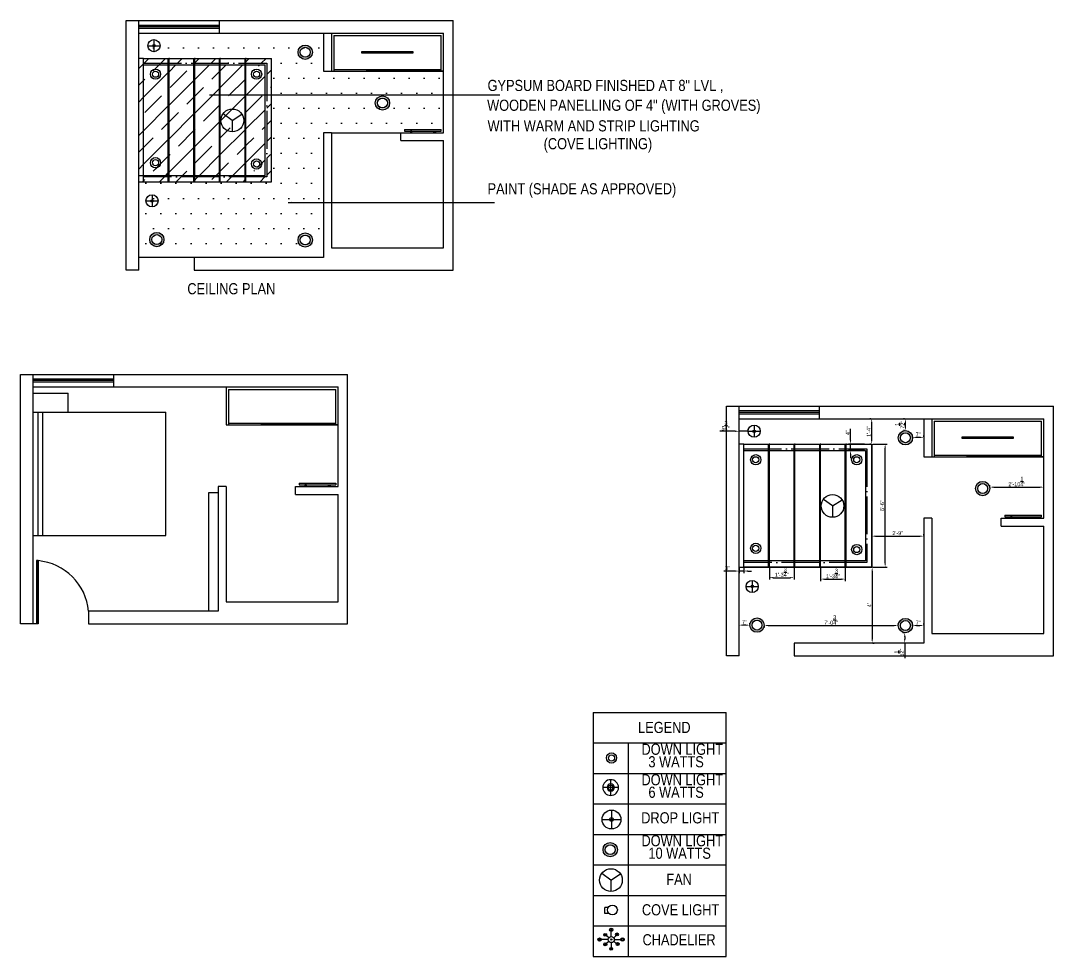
# Model space of a CAD drawing. Header units: millimetres. Extents: x 543 to 4497, y -1075 to 1315.
# Drawn here: x 2297 to 2951, y 91 to 684 of the extents above; entities that cross this region are included whole.
import ezdxf

# ---------------------------------------------------------------- set-up
doc = ezdxf.new("R2010")
doc.units = ezdxf.units.MM
doc.linetypes.add('ACAD_ISO04W100', pattern=[30, 24, -3, 0, -3])
doc.layers.add('TXT', color=7, linetype='Continuous', lineweight=25)
doc.styles.add('stylus BT', font='swissc.ttf')
doc.dimstyles.new('ISO-25', dxfattribs={"dimtxt": 2.5, "dimasz": 2.5, "dimexe": 1.25, "dimexo": 0.625, "dimtad": 1, "dimlunit": 4, "dimtxsty": 'Standard', "dimcen": 2.5, "dimadec": 0, "dimazin": 0, "dimtfac": 1, "dimtmove": 0, "dimatfit": 3, "dimfxl": 1, "dimarcsym": 0})

# ---------------------------------------------------------------- blocks, each defined once
blk = doc.blocks.new('*D82')
at = {"color": 0, "lineweight": -2}
for p, q in [((2749.49, 335.46), (2742.4, 335.46)), ((2751.99, 337.23), (2751.99, 334.21)), ((2754.99, 335.46), (2751.99, 335.46)), ((2754.99, 337.23), (2754.99, 334.21)), ((2757.49, 335.46), (2759.99, 335.46))]:
    blk.add_line(p, q, dxfattribs=at)
for points in [[(2749.49, 335.87), (2749.49, 335.04), (2751.99, 335.46)], [(2757.49, 335.87), (2757.49, 335.04), (2754.99, 335.46)]]:
    blk.add_solid(points, dxfattribs=at)
at = {"layer": 'Defpoints', "color": 0, "lineweight": -2}
for p in [(2751.99, 337.85), (2751.99, 335.46), (2754.99, 337.85)]:
    blk.add_point(p, dxfattribs=at)
at = {"color": 0, "lineweight": -2, "insert": (2744.69, 337.33), "char_height": 2.5, "attachment_point": 5}
blk.add_mtext('3"', dxfattribs=at)
blk = doc.blocks.new('*D83')
at = {"color": 0, "lineweight": -2}
for p, q in [((2771.19, 337.23), (2771.19, 330.01)), ((2786.89, 337.23), (2786.89, 330.01)), ((2773.69, 331.26), (2784.39, 331.26))]:
    blk.add_line(p, q, dxfattribs=at)
for points in [[(2773.69, 331.68), (2773.69, 330.85), (2771.19, 331.26)], [(2784.39, 331.68), (2784.39, 330.85), (2786.89, 331.26)]]:
    blk.add_solid(points, dxfattribs=at)
at = {"layer": 'Defpoints', "color": 0, "lineweight": -2}
for p in [(2771.19, 337.85), (2786.89, 337.85), (2786.89, 331.26)]:
    blk.add_point(p, dxfattribs=at)
at = {"color": 0, "lineweight": -2, "insert": (2779.04, 334.81), "char_height": 2.5, "attachment_point": 5}
blk.add_mtext('1\'-3{\\H1.000000x;\\S3/4;}"', dxfattribs=at)
blk = doc.blocks.new('*D84')
at = {"color": 0, "lineweight": -2}
for p, q in [((2803.59, 337.23), (2803.59, 329.1)), ((2819.29, 337.23), (2819.29, 329.1)), ((2806.09, 330.35), (2816.79, 330.35))]:
    blk.add_line(p, q, dxfattribs=at)
for points in [[(2806.09, 330.76), (2806.09, 329.93), (2803.59, 330.35)], [(2816.79, 330.76), (2816.79, 329.93), (2819.29, 330.35)]]:
    blk.add_solid(points, dxfattribs=at)
at = {"layer": 'Defpoints', "color": 0, "lineweight": -2}
for p in [(2803.59, 337.85), (2819.29, 337.85), (2819.29, 330.35)]:
    blk.add_point(p, dxfattribs=at)
at = {"color": 0, "lineweight": -2, "insert": (2811.44, 333.89), "char_height": 2.5, "attachment_point": 5}
blk.add_mtext('1\'-3{\\H1.000000x;\\S3/4;}"', dxfattribs=at)
blk = doc.blocks.new('*D85')
at = {"color": 0, "lineweight": -2}
for p, q in [((2836.61, 415.85), (2845.75, 415.85)), ((2844.5, 340.35), (2844.5, 413.35)), ((2836.61, 337.85), (2845.75, 337.85))]:
    blk.add_line(p, q, dxfattribs=at)
for points in [[(2844.08, 413.35), (2844.92, 413.35), (2844.5, 415.85)], [(2844.08, 340.35), (2844.92, 340.35), (2844.5, 337.85)]]:
    blk.add_solid(points, dxfattribs=at)
at = {"layer": 'Defpoints', "color": 0, "lineweight": -2}
for p in [(2835.99, 415.85), (2844.5, 415.85), (2835.99, 337.85)]:
    blk.add_point(p, dxfattribs=at)
at = {"color": 0, "lineweight": -2, "insert": (2842.63, 376.85), "char_height": 2.5, "attachment_point": 5, "rotation": 90}
blk.add_mtext('6\'-6"', dxfattribs=at)
blk = doc.blocks.new('*D102')
at = {"color": 0, "lineweight": -2}
for p, q in [((2836.29, 335.35), (2836.29, 292.35)), ((2836.61, 337.85), (2837.54, 337.85)), ((2836.61, 289.85), (2837.54, 289.85))]:
    blk.add_line(p, q, dxfattribs=at)
for points in [[(2835.88, 335.35), (2836.71, 335.35), (2836.29, 337.85)], [(2835.88, 292.35), (2836.71, 292.35), (2836.29, 289.85)]]:
    blk.add_solid(points, dxfattribs=at)
at = {"layer": 'Defpoints', "color": 0, "lineweight": -2}
for p in [(2835.99, 337.85), (2835.99, 289.85), (2836.29, 289.85)]:
    blk.add_point(p, dxfattribs=at)
at = {"color": 0, "lineweight": -2, "insert": (2834.42, 313.85), "char_height": 2.5, "attachment_point": 5, "rotation": 90}
blk.add_mtext("4'", dxfattribs=at)
blk = doc.blocks.new('*D103')
at = {"color": 0, "lineweight": -2}
for p, q in [((2835.99, 357.92), (2835.99, 358.8)), ((2838.49, 357.55), (2866.49, 357.55)), ((2868.99, 357.92), (2868.99, 358.8))]:
    blk.add_line(p, q, dxfattribs=at)
for points in [[(2838.49, 357.96), (2838.49, 357.13), (2835.99, 357.55)], [(2866.49, 357.96), (2866.49, 357.13), (2868.99, 357.55)]]:
    blk.add_solid(points, dxfattribs=at)
at = {"layer": 'Defpoints', "color": 0, "lineweight": -2}
for p in [(2835.99, 357.3), (2868.99, 357.55), (2868.99, 357.3)]:
    blk.add_point(p, dxfattribs=at)
at = {"color": 0, "lineweight": -2, "insert": (2852.49, 359.42), "char_height": 2.5, "attachment_point": 5}
blk.add_mtext('2\'-9"', dxfattribs=at)
blk = doc.blocks.new('light 1')
at = {"color": 92}
for p, q in [((3176.1, 893.52), (3176.1, 881.61)), ((3170.15, 887.57), (3182.06, 887.57))]:
    blk.add_line(p, q, dxfattribs=at)
at = {"color": 3, "linetype": 'ByBlock'}
blk.add_circle((3176.1, 887.57), 5.96, dxfattribs=at)
at = {"color": 92}
blk.add_circle((3176.1, 887.57), 1.19, dxfattribs=at)
blk = doc.blocks.new('light')
at = {"color": 6}
for p, q in [((4552.69, 610.29), (4552.69, 623.07)), ((4546.31, 616.68), (4559.08, 616.68))]:
    blk.add_line(p, q, dxfattribs=at)
for radius in [6.39, 2.94, 2.94, 1.96]:
    blk.add_circle((4552.69, 616.68), radius, dxfattribs=at)
at = {"color": 6, "linetype": 'ByBlock'}
blk.add_circle((4552.69, 616.68), 6.39, dxfattribs=at)
blk = doc.blocks.new('chandelier')
for p, q in [((4689.87, 469.47), (4689.87, 472.64)), ((4687.93, 467.53), (4683.47, 467.53)), ((4688.26, 468.6), (4686.76, 469.9)), ((4688.39, 466.28), (4686.88, 465.1)), ((4689.87, 465.59), (4689.87, 462.46)), ((4691.34, 466.26), (4693.11, 465.22)), ((4691.4, 468.72), (4692.89, 470.2)), ((4691.81, 467.53), (4695.93, 467.53))]:
    blk.add_line(p, q)
for centre, radius in [((4686.05, 470.52), 0.94), ((4686.05, 470.52), 0.416), ((4689.87, 473.71), 1.07), ((4689.87, 473.71), 0.494), ((4693.51, 470.82), 0.873), ((4693.51, 470.82), 0.422), ((4682.46, 467.53), 1.01), ((4682.46, 467.53), 0.503), ((4686.08, 464.48), 1.01), ((4686.08, 464.48), 0.491), ((4689.87, 467.53), 1.94), ((4689.87, 467.53), 0.388), ((4693.92, 464.74), 0.94), ((4693.92, 464.74), 0.418), ((4697.03, 467.53), 1.11), ((4697.03, 467.53), 0.572), ((4689.87, 461.59), 0.872), ((4689.87, 461.59), 0.406)]:
    blk.add_circle(centre, radius)
blk = doc.blocks.new('*D107')
at = {"color": 0, "lineweight": -2}
for p, q in [((2835.36, 431.85), (2834.74, 431.85)), ((2835.99, 418.35), (2835.99, 429.35)), ((2835.36, 415.85), (2834.74, 415.85))]:
    blk.add_line(p, q, dxfattribs=at)
for points in [[(2835.57, 429.35), (2836.4, 429.35), (2835.99, 431.85)], [(2835.57, 418.35), (2836.4, 418.35), (2835.99, 415.85)]]:
    blk.add_solid(points, dxfattribs=at)
at = {"layer": 'Defpoints', "color": 0, "lineweight": -2}
for p in [(2835.99, 431.85), (2835.99, 431.85), (2835.99, 415.85)]:
    blk.add_point(p, dxfattribs=at)
at = {"color": 0, "lineweight": -2, "insert": (2834.11, 423.85), "char_height": 2.5, "attachment_point": 5, "rotation": 90}
blk.add_mtext('1\'-4"', dxfattribs=at)
blk = doc.blocks.new('*D108')
at = {"color": 0, "lineweight": -2}
for p, q in [((2822.62, 418.35), (2822.62, 425.44)), ((2831.36, 415.85), (2821.37, 415.85)), ((2822.62, 411.85), (2822.62, 415.85)), ((2831.36, 411.85), (2821.37, 411.85)), ((2822.62, 409.35), (2822.62, 406.85))]:
    blk.add_line(p, q, dxfattribs=at)
for points in [[(2822.2, 418.35), (2823.03, 418.35), (2822.62, 415.85)], [(2822.2, 409.35), (2823.03, 409.35), (2822.62, 411.85)]]:
    blk.add_solid(points, dxfattribs=at)
at = {"layer": 'Defpoints', "color": 0, "lineweight": -2}
for p in [(2822.62, 415.85), (2831.99, 415.85), (2831.99, 411.85)]:
    blk.add_point(p, dxfattribs=at)
at = {"color": 0, "lineweight": -2, "insert": (2820.74, 423.15), "char_height": 2.5, "attachment_point": 5, "rotation": 90}
blk.add_mtext('4"', dxfattribs=at)
blk = doc.blocks.new('*D113')
at = {"color": 0, "lineweight": -2}
for p, q in [((2910.8, 388.35), (2910.8, 389.86)), ((2913.3, 388.61), (2942.49, 388.61)), ((2944.99, 388.35), (2944.99, 389.86))]:
    blk.add_line(p, q, dxfattribs=at)
for points in [[(2913.3, 389.02), (2913.3, 388.19), (2910.8, 388.61)], [(2942.49, 389.02), (2942.49, 388.19), (2944.99, 388.61)]]:
    blk.add_solid(points, dxfattribs=at)
at = {"layer": 'Defpoints', "color": 0, "lineweight": -2}
for p in [(2910.8, 387.72), (2944.99, 388.61), (2944.99, 387.72)]:
    blk.add_point(p, dxfattribs=at)
at = {"color": 0, "lineweight": -2, "insert": (2927.89, 392.15), "char_height": 2.5, "attachment_point": 5}
blk.add_mtext('2\'-10{\\H1.000000x;\\S1/4;}"', dxfattribs=at)
blk = doc.blocks.new('*D114')
at = {"color": 0, "lineweight": -2}
for p, q in [((2856.72, 431.85), (2856.09, 431.85)), ((2857.34, 426.89), (2857.34, 429.35)), ((2856.72, 424.39), (2856.09, 424.39))]:
    blk.add_line(p, q, dxfattribs=at)
for points in [[(2856.93, 429.35), (2857.76, 429.35), (2857.34, 431.85)], [(2856.93, 426.89), (2857.76, 426.89), (2857.34, 424.39)]]:
    blk.add_solid(points, dxfattribs=at)
at = {"layer": 'Defpoints', "color": 0, "lineweight": -2}
for p in [(2857.34, 431.85), (2857.34, 431.85), (2857.34, 424.39)]:
    blk.add_point(p, dxfattribs=at)
at = {"color": 0, "lineweight": -2, "insert": (2853.8, 428.12), "char_height": 2.5, "attachment_point": 5, "rotation": 90}
blk.add_mtext('7{\\H1.000000x;\\S1/2;}"', dxfattribs=at)
blk = doc.blocks.new('*D115')
at = {"color": 0, "lineweight": -2}
for p, q in [((2861.88, 420.48), (2861.88, 421.38)), ((2866.49, 420.13), (2864.38, 420.13)), ((2868.99, 420.48), (2868.99, 421.38))]:
    blk.add_line(p, q, dxfattribs=at)
for points in [[(2864.38, 420.55), (2864.38, 419.72), (2861.88, 420.13)], [(2866.49, 420.55), (2866.49, 419.72), (2868.99, 420.13)]]:
    blk.add_solid(points, dxfattribs=at)
at = {"layer": 'Defpoints', "color": 0, "lineweight": -2}
for p in [(2861.88, 420.13), (2861.88, 419.85), (2868.99, 419.85)]:
    blk.add_point(p, dxfattribs=at)
at = {"color": 0, "lineweight": -2, "insert": (2865.43, 422.01), "char_height": 2.5, "attachment_point": 5}
blk.add_mtext('7"', dxfattribs=at)
blk = doc.blocks.new('*D116')
at = {"color": 0, "lineweight": -2}
for p, q in [((2751.99, 424.62), (2751.99, 425.25)), ((2757.75, 424.62), (2757.75, 425.25)), ((2749.49, 424), (2739.9, 424)), ((2757.75, 424), (2751.99, 424)), ((2760.25, 424), (2762.75, 424))]:
    blk.add_line(p, q, dxfattribs=at)
for points in [[(2749.49, 424.42), (2749.49, 423.58), (2751.99, 424)], [(2760.25, 424.42), (2760.25, 423.58), (2757.75, 424)]]:
    blk.add_solid(points, dxfattribs=at)
at = {"layer": 'Defpoints', "color": 0, "lineweight": -2}
for p in [(2751.99, 424), (2751.99, 424), (2757.75, 424)]:
    blk.add_point(p, dxfattribs=at)
at = {"color": 0, "lineweight": -2, "insert": (2743.44, 427.54), "char_height": 2.5, "attachment_point": 5}
blk.add_mtext('5{\\H1.000000x;\\S3/4;}"', dxfattribs=at)
blk = doc.blocks.new('*D117')
at = {"color": 0, "lineweight": -2}
for p, q in [((2770.45, 300.95), (2850.31, 300.95)), ((2852.81, 301.57), (2852.81, 302.2)), ((2767.95, 300.57), (2767.95, 299.7))]:
    blk.add_line(p, q, dxfattribs=at)
for points in [[(2770.45, 301.37), (2770.45, 300.53), (2767.95, 300.95)], [(2850.31, 301.37), (2850.31, 300.53), (2852.81, 300.95)]]:
    blk.add_solid(points, dxfattribs=at)
at = {"layer": 'Defpoints', "color": 0, "lineweight": -2}
for p in [(2767.95, 301.2), (2852.81, 300.95), (2852.81, 300.95)]:
    blk.add_point(p, dxfattribs=at)
at = {"color": 0, "lineweight": -2, "insert": (2810.38, 304.49), "char_height": 2.5, "attachment_point": 5}
blk.add_mtext('7\'-0{\\H1.000000x;\\S3/4;}"', dxfattribs=at)
blk = doc.blocks.new('*D118')
at = {"color": 0, "lineweight": -2}
for p, q in [((2861.88, 301.57), (2861.88, 302.2)), ((2864.38, 300.95), (2866.49, 300.95)), ((2868.99, 301.57), (2868.99, 302.2))]:
    blk.add_line(p, q, dxfattribs=at)
for points in [[(2864.38, 301.37), (2864.38, 300.53), (2861.88, 300.95)], [(2866.49, 301.37), (2866.49, 300.53), (2868.99, 300.95)]]:
    blk.add_solid(points, dxfattribs=at)
at = {"layer": 'Defpoints', "color": 0, "lineweight": -2}
for p in [(2861.88, 300.95), (2868.99, 300.95), (2868.99, 300.95)]:
    blk.add_point(p, dxfattribs=at)
at = {"color": 0, "lineweight": -2, "insert": (2865.43, 302.82), "char_height": 2.5, "attachment_point": 5}
blk.add_mtext('7"', dxfattribs=at)
blk = doc.blocks.new('*D119')
at = {"color": 0, "lineweight": -2}
for p, q in [((2751.99, 301.82), (2751.99, 302.45)), ((2756.38, 301.2), (2754.49, 301.2)), ((2758.88, 301.82), (2758.88, 302.45))]:
    blk.add_line(p, q, dxfattribs=at)
for points in [[(2754.49, 301.61), (2754.49, 300.78), (2751.99, 301.2)], [(2756.38, 301.61), (2756.38, 300.78), (2758.88, 301.2)]]:
    blk.add_solid(points, dxfattribs=at)
at = {"layer": 'Defpoints', "color": 0, "lineweight": -2}
for p in [(2751.99, 301.2), (2751.99, 301.2), (2758.88, 301.2)]:
    blk.add_point(p, dxfattribs=at)
at = {"color": 0, "lineweight": -2, "insert": (2755.43, 303.07), "char_height": 2.5, "attachment_point": 5}
blk.add_mtext('7"', dxfattribs=at)
blk = doc.blocks.new('*D120')
at = {"color": 0, "lineweight": -2}
for p, q in [((2856.72, 296.42), (2855.64, 296.42)), ((2856.72, 289.85), (2855.64, 289.85)), ((2856.89, 293.92), (2856.89, 292.35)), ((2856.89, 289.85), (2856.89, 280.27))]:
    blk.add_line(p, q, dxfattribs=at)
for points in [[(2856.47, 293.92), (2857.3, 293.92), (2856.89, 296.42)], [(2856.47, 292.35), (2857.3, 292.35), (2856.89, 289.85)]]:
    blk.add_solid(points, dxfattribs=at)
at = {"layer": 'Defpoints', "color": 0, "lineweight": -2}
for p in [(2857.34, 296.42), (2856.89, 289.85), (2857.34, 289.85)]:
    blk.add_point(p, dxfattribs=at)
at = {"color": 0, "lineweight": -2, "insert": (2853.34, 283.81), "char_height": 2.5, "attachment_point": 5, "rotation": 90}
blk.add_mtext('6{\\H1.000000x;\\S1/2;}"', dxfattribs=at)

msp = doc.modelspace()

# ---------------------------------------------------------------- hatches: boundary and pattern name
at = {"linetype": 'ByBlock'}
h = msp.add_hatch(dxfattribs=at)
h.set_pattern_fill('DOTS', color=256, scale=6, style=0)
h.paths.add_polyline_path([(2456.003, 582.07), (2372.003, 582.07), (2372.003, 534.07), (2407.003, 534.07), (2489.003, 534.07), (2489.003, 613.07), (2494.003, 613.07), (2538.003, 613.07), (2543.915, 613.07), (2543.915, 614.07), (2540.246, 614.07), (2540.246, 615.07), (2563.528, 615.07), (2563.528, 614.07), (2559.859, 614.07), (2559.859, 613.07), (2565.003, 613.07), (2565.003, 652.07), (2516.022, 652.07), (2494.003, 652.07), (2489.003, 652.07), (2489.003, 676.07), (2372.003, 676.07), (2372.003, 660.07), (2375.003, 660.07), (2456.003, 660.07)])
h = msp.add_hatch(color=1, dxfattribs=at)
h.paths.add_polyline_path([(2472.829, 664.07, 1), (2481.894, 664.07, 1)])
h.paths.add_polyline_path([(2480.48, 664.07, -1), (2474.243, 664.07, -1)], flags=16)
h = msp.add_hatch(dxfattribs=at)
h.set_pattern_fill('JIS_STN_1E', color=256, scale=15, style=0)
h.paths.add_polyline_path([(2390.703, 656.07), (2375.003, 656.07), (2375.003, 585.07), (2390.703, 585.07)])
h.paths.add_polyline_path([(2380.305, 653.123, -1), (2384.567, 653.123, -1)], flags=16)
h.paths.add_polyline_path([(2384.567, 589.018, -1), (2380.305, 589.018, -1)], flags=16)
h.paths.add_polyline_path([(2406.903, 656.07), (2391.203, 656.07), (2391.203, 585.07), (2406.903, 585.07)])
h.paths.add_polyline_path([(2423.103, 656.07), (2407.403, 656.07), (2407.403, 585.07), (2423.103, 585.07)])
h.paths.add_polyline_path([(2439.303, 656.07), (2423.603, 656.07), (2423.603, 585.07), (2439.303, 585.07)])
h.paths.add_polyline_path([(2435.675, 619.892, -1), (2427.331, 619.892, -1)], flags=16)
h.paths.add_polyline_path([(2439.803, 585.07), (2453.003, 585.07), (2453.003, 657.07), (2439.803, 657.07)], flags=17)
h.paths.add_polyline_path([(2445.324, 653.123, -1), (2449.586, 653.123, -1)], flags=16)
h.paths.add_polyline_path([(2449.586, 589.018, -1), (2445.324, 589.018, -1)], flags=16)
h.paths.add_polyline_path([(2456.003, 660.07), (2439.803, 660.07), (2439.803, 657.07), (2453.003, 657.07), (2453.003, 585.07), (2439.803, 585.07), (2439.803, 582.07), (2456.003, 582.07)])
h.paths.add_polyline_path([(2453.003, 657.07), (2439.803, 657.07), (2439.803, 656.07), (2452.003, 656.07), (2452.003, 586.07), (2439.803, 586.07), (2439.803, 585.07), (2453.003, 585.07)], flags=17)
h.paths.add_polyline_path([(2439.303, 660.07), (2423.603, 660.07), (2423.603, 657.07), (2439.303, 657.07)])
h.paths.add_polyline_path([(2423.103, 660.07), (2407.403, 660.07), (2407.403, 657.07), (2423.103, 657.07)])
h.paths.add_polyline_path([(2406.903, 660.07), (2391.203, 660.07), (2391.203, 657.07), (2406.903, 657.07)])
h.paths.add_polyline_path([(2407.403, 657.07), (2406.903, 657.07), (2406.903, 656.07), (2407.403, 656.07)])
h.paths.add_polyline_path([(2423.603, 657.07), (2423.103, 657.07), (2423.103, 656.07), (2423.603, 656.07)])
h.paths.add_polyline_path([(2439.803, 657.07), (2439.303, 657.07), (2439.303, 656.07), (2439.803, 656.07)])
h.paths.add_polyline_path([(2390.703, 660.07), (2375.003, 660.07), (2375.003, 657.07), (2390.703, 657.07)])
h.paths.add_polyline_path([(2390.703, 657.07), (2375.003, 657.07), (2375.003, 656.07), (2390.703, 656.07)])
h.paths.add_polyline_path([(2391.203, 657.07), (2390.703, 657.07), (2390.703, 656.07), (2391.203, 656.07)])
h.paths.add_polyline_path([(2375.003, 656.07), (2375.003, 660.07), (2372.003, 660.07), (2372.003, 586.07), (2375.003, 586.07)])
h.paths.add_polyline_path([(2375.003, 586.07), (2372.003, 586.07), (2372.003, 582.07), (2375.003, 582.07)])
h.paths.add_polyline_path([(2390.703, 585.07), (2375.003, 585.07), (2375.003, 582.07), (2390.703, 582.07)])
h.paths.add_polyline_path([(2391.203, 585.07), (2390.703, 585.07), (2390.703, 582.07), (2391.203, 582.07)])
h.paths.add_polyline_path([(2406.903, 585.07), (2391.203, 585.07), (2391.203, 582.07), (2406.903, 582.07)])
h.paths.add_polyline_path([(2407.403, 585.07), (2406.903, 585.07), (2406.903, 582.07), (2407.403, 582.07)])
h.paths.add_polyline_path([(2423.103, 585.07), (2407.403, 585.07), (2407.403, 582.07), (2423.103, 582.07)])
h.paths.add_polyline_path([(2423.603, 585.07), (2423.103, 585.07), (2423.103, 582.07), (2423.603, 582.07)])
h.paths.add_polyline_path([(2439.303, 585.07), (2423.603, 585.07), (2423.603, 582.07), (2439.303, 582.07)])
h.paths.add_polyline_path([(2439.803, 585.07), (2439.303, 585.07), (2439.303, 582.07), (2439.803, 582.07)])
h.paths.add_polyline_path([(2439.803, 586.07), (2439.303, 586.07), (2439.303, 585.07), (2439.803, 585.07)])
h.paths.add_polyline_path([(2439.303, 586.07), (2423.603, 586.07), (2423.603, 585.07), (2439.303, 585.07)], flags=17)
h.paths.add_polyline_path([(2423.103, 586.07), (2407.403, 586.07), (2407.403, 585.07), (2423.103, 585.07)])
h.paths.add_polyline_path([(2406.903, 586.07), (2391.203, 586.07), (2391.203, 585.07), (2406.903, 585.07)])
h.paths.add_polyline_path([(2390.703, 586.07), (2375.003, 586.07), (2375.003, 585.07), (2390.703, 585.07)], flags=17)
h.paths.add_polyline_path([(2390.703, 656.07), (2375.003, 656.07), (2375.003, 586.07), (2390.703, 586.07)], flags=17)
h = msp.add_hatch(dxfattribs=at)
h.set_pattern_fill('JIS_STN_1E', color=256, scale=15, style=0)
h.paths.add_polyline_path([(2390.703, 656.07), (2375.003, 656.07), (2375.003, 586.07), (2390.703, 586.07)])
h = msp.add_hatch(color=1, dxfattribs=at)
h.paths.add_polyline_path([(2521.75, 631.94, 1), (2530.815, 631.94, 1)])
h.paths.add_polyline_path([(2529.401, 631.94, -1), (2523.164, 631.94, -1)], flags=16)
h = msp.add_hatch(color=1, dxfattribs=at)
h.paths.add_polyline_path([(2378.9, 545.414, 1), (2387.965, 545.414, 1)])
h.paths.add_polyline_path([(2386.551, 545.414, -1), (2380.314, 545.414, -1)], flags=16)
h = msp.add_hatch(color=1, dxfattribs=at)
h.paths.add_polyline_path([(2472.829, 545.166, 1), (2481.894, 545.166, 1)])
h.paths.add_polyline_path([(2480.48, 545.166, -1), (2474.243, 545.166, -1)], flags=16)
h = msp.add_hatch(color=1, dxfattribs=at)
h.paths.add_polyline_path([(2852.812, 419.854, 1), (2861.877, 419.854, 1)])
h.paths.add_polyline_path([(2860.463, 419.854, -1), (2854.226, 419.854, -1)], flags=16)
h = msp.add_hatch(color=1, dxfattribs=at)
h.paths.add_polyline_path([(2901.733, 387.723, 1), (2910.798, 387.723, 1)])
h.paths.add_polyline_path([(2909.384, 387.723, -1), (2903.147, 387.723, -1)], flags=16)
h = msp.add_hatch(color=1, dxfattribs=at)
h.paths.add_polyline_path([(2758.883, 301.197, 1), (2767.948, 301.197, 1)])
h.paths.add_polyline_path([(2766.534, 301.197, -1), (2760.297, 301.197, -1)], flags=16)
h = msp.add_hatch(color=1, dxfattribs=at)
h.paths.add_polyline_path([(2852.812, 300.949, 1), (2861.877, 300.949, 1)])
h.paths.add_polyline_path([(2860.463, 300.949, -1), (2854.226, 300.949, -1)], flags=16)
h = msp.add_hatch(color=1, dxfattribs=at)
h.paths.add_polyline_path([(2665.901, 158.961, 1), (2674.967, 158.961, 1)])
h.paths.add_polyline_path([(2673.552, 158.961, -1), (2667.315, 158.961, -1)], flags=16)

# ---------------------------------------------------------------- linework, layer by layer
for p, q in [((2364.003, 684.07), (2571.003, 684.07)), ((2364.003, 526.07), (2364.003, 684.07)), ((2372.003, 526.07), (2372.003, 684.07)), ((2423.003, 681.07), (2372.003, 681.07)), ((2423.003, 680.07), (2372.003, 680.07)), ((2423.003, 676.07), (2423.003, 684.07)), ((2571.003, 526.07), (2571.003, 684.07)), ((2423.003, 679.07), (2372.003, 679.07)), ((2372.003, 676.07), (2565.003, 676.07)), ((2489.003, 676.07), (2489.003, 652.07)), ((2494.003, 676.07), (2494.003, 652.07)), ((2495.503, 674.57), (2563.503, 674.57)), ((2495.503, 674.57), (2495.503, 652.07)), ((2563.503, 652.07), (2563.503, 674.57)), ((2565.003, 613.07), (2565.003, 676.07)), ((2375.003, 660.07), (2372.003, 660.07)), ((2375.003, 582.07), (2375.003, 660.07)), ((2375.003, 660.07), (2456.003, 660.07)), ((2375.003, 656.07), (2452.003, 656.07)), ((2390.703, 582.07), (2390.703, 660.07)), ((2391.203, 582.07), (2391.203, 660.07)), ((2406.903, 582.07), (2406.903, 660.07)), ((2407.403, 582.07), (2407.403, 660.07)), ((2423.103, 582.07), (2423.103, 660.07)), ((2423.603, 582.07), (2423.603, 660.07)), ((2439.303, 582.07), (2439.303, 660.07)), ((2439.803, 582.07), (2439.803, 660.07)), ((2452.003, 586.07), (2452.003, 656.07)), ((2456.003, 582.07), (2456.003, 660.07)), ((2489.003, 652.07), (2494.003, 652.07)), ((2494.003, 652.07), (2495.503, 652.07)), ((2494.003, 652.07), (2565.003, 652.07)), ((2494.003, 652.07), (2565.003, 652.07)), ((2495.503, 653.07), (2563.503, 653.07)), ((2495.503, 652.07), (2563.503, 652.07)), ((2565.003, 652.07), (2516.022, 652.07)), ((2528.503, 652.07), (2528.503, 653.07)), ((2530.503, 652.07), (2530.503, 653.07)), ((2563.503, 652.07), (2565.003, 652.07)), ((2540.246, 615.07), (2563.528, 615.07)), ((2540.246, 615.07), (2540.246, 614.07)), ((2494.003, 613.07), (2489.003, 613.07)), ((2489.003, 613.07), (2489.003, 534.07)), ((2494.003, 613.07), (2494.003, 540.07)), ((2538.003, 613.07), (2565.003, 613.07)), ((2538.003, 608.07), (2538.003, 613.07)), ((2538.003, 608.07), (2565.003, 608.07)), ((2540.246, 614.07), (2563.528, 614.07)), ((2565.003, 540.07), (2565.003, 608.07)), ((2372.003, 586.07), (2452.003, 586.07)), ((2372.003, 582.07), (2456.003, 582.07)), ((2494.003, 540.07), (2565.003, 540.07)), ((2489.003, 534.07), (2407.003, 534.07)), ((2407.003, 534.07), (2407.003, 526.07)), ((2372.003, 526.07), (2364.003, 526.07)), ((2407.003, 526.07), (2571.003, 526.07)), ((2297.22, 460.039), (2504.22, 460.039)), ((2297.22, 302.039), (2297.22, 460.039)), ((2305.22, 302.039), (2305.22, 460.039)), ((2356.22, 452.039), (2356.22, 460.039)), ((2504.22, 302.039), (2504.22, 460.039)), ((2356.22, 457.039), (2305.22, 457.039)), ((2356.22, 456.039), (2305.22, 456.039)), ((2356.22, 455.039), (2305.22, 455.039)), ((2305.22, 452.039), (2498.22, 452.039)), ((2427.22, 452.039), (2427.22, 428.039)), ((2498.22, 389.039), (2498.22, 452.039)), ((2305.22, 448.039), (2327.22, 448.039)), ((2327.22, 436.039), (2327.22, 448.039)), ((2428.72, 450.539), (2496.72, 450.539)), ((2428.72, 450.539), (2428.72, 428.039)), ((2496.72, 428.039), (2496.72, 450.539)), ((2743.986, 439.854), (2950.986, 439.854)), ((2743.986, 281.854), (2743.986, 439.854)), ((2751.986, 281.854), (2751.986, 439.854)), ((2802.986, 431.854), (2802.986, 439.854)), ((2950.986, 281.854), (2950.986, 439.854)), ((2305.22, 436.039), (2389.22, 436.039)), ((2308.22, 358.039), (2308.22, 436.039)), ((2311.22, 358.039), (2311.22, 436.039)), ((2389.22, 358.039), (2389.22, 436.039)), ((2802.986, 436.854), (2751.986, 436.854)), ((2802.986, 435.854), (2751.986, 435.854)), ((2802.986, 434.854), (2751.986, 434.854)), ((2751.986, 431.854), (2944.986, 431.854)), ((2868.986, 431.854), (2868.986, 407.854)), ((2873.986, 431.854), (2873.986, 407.854)), ((2944.986, 368.854), (2944.986, 431.854)), ((2427.22, 428.039), (2428.72, 428.039)), ((2427.22, 428.039), (2498.22, 428.039)), ((2427.22, 428.039), (2498.22, 428.039)), ((2428.72, 429.039), (2496.72, 429.039)), ((2428.72, 428.039), (2496.72, 428.039)), ((2498.22, 428.039), (2449.239, 428.039)), ((2461.72, 428.039), (2461.72, 429.039)), ((2463.72, 428.039), (2463.72, 429.039)), ((2496.72, 428.039), (2498.22, 428.039)), ((2875.486, 430.354), (2943.486, 430.354)), ((2875.486, 430.354), (2875.486, 407.854)), ((2943.486, 407.854), (2943.486, 430.354)), ((2754.986, 415.854), (2751.986, 415.854)), ((2754.986, 337.854), (2754.986, 415.854)), ((2754.986, 415.854), (2835.986, 415.854)), ((2770.686, 337.854), (2770.686, 415.854)), ((2771.186, 337.854), (2771.186, 415.854)), ((2786.886, 337.854), (2786.886, 415.854)), ((2787.386, 337.854), (2787.386, 415.854)), ((2803.086, 337.854), (2803.086, 415.854)), ((2803.586, 337.854), (2803.586, 415.854)), ((2819.286, 337.854), (2819.286, 415.854)), ((2819.786, 337.854), (2819.786, 415.854)), ((2835.986, 337.854), (2835.986, 415.854)), ((2868.986, 407.854), (2873.986, 407.854)), ((2873.986, 407.854), (2875.486, 407.854)), ((2873.986, 407.854), (2944.986, 407.854)), ((2873.986, 407.854), (2944.986, 407.854)), ((2875.486, 408.854), (2943.486, 408.854)), ((2875.486, 407.854), (2943.486, 407.854)), ((2944.986, 407.854), (2896.005, 407.854)), ((2908.486, 407.854), (2908.486, 408.854)), ((2910.486, 407.854), (2910.486, 408.854)), ((2943.486, 407.854), (2944.986, 407.854)), ((2427.22, 389.039), (2422.22, 389.039)), ((2422.22, 389.039), (2422.22, 310.039)), ((2427.22, 389.039), (2427.22, 316.039)), ((2471.22, 389.039), (2498.22, 389.039)), ((2471.22, 384.039), (2471.22, 389.039)), ((2473.463, 391.039), (2496.745, 391.039)), ((2473.463, 391.039), (2473.463, 390.039)), ((2473.463, 390.039), (2496.745, 390.039)), ((2496.745, 391.039), (2496.745, 390.039)), ((2422.22, 385.039), (2416.22, 385.039)), ((2416.22, 385.039), (2416.22, 310.039)), ((2471.22, 384.039), (2498.22, 384.039)), ((2498.22, 316.039), (2498.22, 384.039)), ((2873.986, 368.854), (2868.986, 368.854)), ((2868.986, 368.854), (2868.986, 289.854)), ((2873.986, 368.854), (2873.986, 295.854)), ((2917.986, 368.854), (2944.986, 368.854)), ((2917.986, 363.854), (2917.986, 368.854)), ((2920.229, 370.854), (2943.511, 370.854)), ((2920.229, 370.854), (2920.229, 369.854)), ((2920.229, 369.854), (2943.511, 369.854)), ((2917.986, 363.854), (2944.986, 363.854)), ((2944.986, 295.854), (2944.986, 363.854)), ((2305.22, 358.039), (2389.22, 358.039)), ((2307.22, 342.039), (2307.22, 302.039)), ((2308.22, 342.039), (2307.22, 342.039)), ((2308.22, 302.039), (2308.22, 342.039)), ((2308.22, 342.039), (2308.22, 302.039)), ((2751.986, 337.854), (2835.986, 337.854)), ((2427.22, 316.039), (2498.22, 316.039)), ((2308.22, 310.039), (2307.22, 310.039)), ((2422.22, 310.039), (2340.22, 310.039)), ((2340.22, 310.039), (2340.22, 302.039)), ((2308.22, 302.039), (2297.22, 302.039)), ((2340.22, 302.039), (2504.22, 302.039)), ((2873.986, 295.854), (2944.986, 295.854)), ((2868.986, 289.854), (2786.986, 289.854)), ((2786.986, 289.854), (2786.986, 281.854)), ((2751.986, 281.854), (2743.986, 281.854)), ((2786.986, 281.854), (2950.986, 281.854))]:
    msp.add_line(p, q)
for p, q in [((2431.227, 620.892), (2425.406, 625.09)), ((2431.227, 620.892), (2437.207, 624.861)), ((2431.227, 620.892), (2431.227, 613.715)), ((2811.21, 376.675), (2805.389, 380.873)), ((2811.21, 376.675), (2817.19, 380.644)), ((2811.21, 376.675), (2811.21, 369.498)), ((2659.631, 245.898), (2659.631, 91.406)), ((2681.782, 226.587), (2681.782, 91.406)), ((2670.941, 139.729), (2665.12, 143.927)), ((2670.941, 139.729), (2676.92, 143.698)), ((2670.941, 139.729), (2670.941, 132.553)), ((2669.142, 122.358), (2667.149, 122.358)), ((2667.149, 118.531), (2667.149, 122.358)), ((2669.695, 118.531), (2667.149, 118.531))]:
    msp.add_line(p, q, dxfattribs=at)
at = {"lineweight": -2}
for p, q in [((2563.528, 614.07), (2563.528, 615.07)), ((2494.003, 613.07), (2538.003, 613.07)), ((2407.003, 534.07), (2372.003, 534.07)), ((2943.511, 369.854), (2943.511, 370.854))]:
    msp.add_line(p, q, dxfattribs=at)
for points in [[(2513.302, 664.623), (2545.541, 664.623), (2545.541, 663.55), (2513.302, 663.55)], [(2893.285, 420.406), (2925.524, 420.406), (2925.524, 419.333), (2893.285, 419.333)], [(2754.986, 415.854), (2835.986, 415.854), (2835.986, 337.854), (2754.986, 337.854)]]:
    msp.add_lwpolyline(points, close=True, dxfattribs=at)
at = {"linetype": 'ACAD_ISO04W100', "lineweight": -2}
for points in [[(2375.003, 657.07), (2453.003, 657.07), (2453.003, 585.07), (2375.003, 585.07)], [(2754.986, 412.854), (2832.986, 412.854), (2832.986, 340.854), (2754.986, 340.854)]]:
    msp.add_lwpolyline(points, dxfattribs=at)
for points in [[(2543.915, 613.07), (2544.922, 613.07), (2544.922, 614.07), (2543.915, 614.07)], [(2559.859, 613.07), (2558.852, 613.07), (2558.852, 614.07), (2559.859, 614.07)], [(2477.132, 389.039), (2478.14, 389.039), (2478.14, 390.039), (2477.132, 390.039)], [(2493.076, 389.039), (2492.069, 389.039), (2492.069, 390.039), (2493.076, 390.039)], [(2923.898, 368.854), (2924.905, 368.854), (2924.905, 369.854), (2923.898, 369.854)], [(2939.842, 368.854), (2938.834, 368.854), (2938.834, 369.854), (2939.842, 369.854)]]:
    msp.add_lwpolyline(points, close=True)
at = {"lineweight": -2}
msp.add_lwpolyline([(2754.986, 411.854), (2831.986, 411.854), (2831.986, 341.854), (2754.986, 341.854)], dxfattribs=at)
at = {"color": 1, "linetype": 'ByBlock'}
for centre, radius in [((2477.361, 664.07), 4.533), ((2477.361, 664.07), 3.119), ((2526.283, 631.94), 4.533), ((2526.283, 631.94), 3.119), ((2383.433, 545.414), 4.533), ((2477.361, 545.166), 4.533), ((2383.433, 545.414), 3.119), ((2477.361, 545.166), 3.119), ((2857.344, 419.854), 4.533), ((2857.344, 419.854), 3.119), ((2906.266, 387.723), 4.533), ((2906.266, 387.723), 3.119), ((2763.416, 301.197), 4.533), ((2763.416, 301.197), 3.119), ((2857.344, 300.949), 4.533), ((2857.344, 300.949), 3.119), ((2670.434, 158.961), 4.533), ((2670.434, 158.961), 3.119)]:
    msp.add_circle(centre, radius, dxfattribs=at)
at = {"color": 172}
for centre, radius in [((2382.601, 650.157), 3.252), ((2382.601, 650.157), 3.252), ((2382.601, 650.157), 3.252), ((2382.601, 650.157), 1.952), ((2446.562, 650.157), 3.252), ((2446.562, 650.157), 3.252), ((2446.562, 650.157), 3.252), ((2446.562, 650.157), 1.952), ((2382.601, 594.076), 3.252), ((2382.601, 594.076), 3.252), ((2382.601, 594.076), 3.252), ((2382.601, 594.076), 1.952), ((2446.562, 593.291), 3.252), ((2446.562, 593.291), 3.252), ((2446.562, 593.291), 3.252), ((2446.562, 593.291), 1.952), ((2762.584, 405.94), 3.252), ((2762.584, 405.94), 3.252), ((2762.584, 405.94), 3.252), ((2762.584, 405.94), 1.952), ((2826.544, 405.94), 3.252), ((2826.544, 405.94), 3.252), ((2826.544, 405.94), 3.252), ((2826.544, 405.94), 1.952), ((2762.584, 349.859), 3.252), ((2762.584, 349.859), 3.252), ((2762.584, 349.859), 3.252), ((2762.584, 349.859), 1.952), ((2826.544, 349.074), 3.252), ((2826.544, 349.074), 3.252), ((2826.544, 349.074), 3.252), ((2826.544, 349.074), 1.952), ((2671.283, 217.058), 3.252), ((2671.283, 217.058), 3.252), ((2671.283, 217.058), 3.252), ((2671.283, 217.058), 1.952)]:
    msp.add_circle(centre, radius, dxfattribs=at)
at = {"color": 172, "linetype": 'ByBlock'}
for centre in [(2382.601, 650.157), (2446.562, 650.157), (2382.601, 594.076), (2446.562, 593.291), (2762.584, 405.94), (2826.544, 405.94), (2762.584, 349.859), (2826.544, 349.074), (2671.283, 217.058)]:
    msp.add_circle(centre, 3.252, dxfattribs=at)
at = {"linetype": 'ByBlock'}
for centre, radius in [((2431.227, 620.892), 7.177), ((2811.21, 376.675), 7.177), ((2670.941, 139.729), 7.177), ((2671.86, 120.798), 3.134)]:
    msp.add_circle(centre, radius, dxfattribs=at)
msp.add_arc((2304.917, 306.736), 35.457, 5.345229, 84.654771)
for p in [(2391.203, 660.07), (2407.403, 660.07), (2423.603, 660.07), (2439.803, 660.07), (2771.186, 415.854), (2787.386, 415.854), (2803.586, 415.854), (2819.786, 415.854)]:
    msp.add_point(p)
at = {"layer": 'TXT'}
for p, q in [((2659.631, 245.898), (2743.951, 245.898)), ((2743.951, 91.406), (2743.951, 245.898)), ((2659.631, 226.587), (2743.951, 226.587)), ((2659.631, 207.275), (2743.951, 207.275)), ((2659.631, 187.964), (2743.951, 187.964)), ((2659.631, 168.652), (2743.951, 168.652)), ((2659.631, 168.652), (2743.951, 168.652)), ((2659.631, 149.341), (2743.951, 149.341)), ((2659.631, 149.341), (2743.951, 149.341)), ((2659.631, 149.341), (2743.951, 149.341)), ((2659.631, 130.029), (2743.951, 130.029)), ((2659.631, 130.029), (2743.951, 130.029)), ((2659.631, 110.718), (2743.951, 110.718)), ((2659.631, 110.718), (2743.951, 110.718)), ((2659.631, 110.718), (2743.951, 110.718)), ((2659.631, 91.406), (2743.951, 91.406))]:
    msp.add_line(p, q, dxfattribs=at)

# ---------------------------------------------------------------- block references
at = {"linetype": 'ByBlock', "xscale": 0.6448862600415168, "zscale": 0.6448862600415526}
for p, yscale in [((333.383, 95.836), 0.6448862600415737), ((332.155, -2.476), 0.6448862600415737), ((713.366, -148.381), 0.6448862600415595), ((712.138, -246.693), 0.6448862600415595)]:
    msp.add_blockref('light 1', p, dxfattribs=dict(at, yscale=yscale))
at = {"color": 6, "linetype": 'ByBlock', "xscale": -0.7770129668624577, "yscale": 0.7770129668629124, "zscale": 0.7770129668629747}
msp.add_blockref('light', (6208.245, -280.843), dxfattribs=at)
at = {"linetype": 'ByBlock'}
for name, p in [('light 1', (-504.821, -709.502)), ('chandelier', (-2018.756, -365.482))]:
    msp.add_blockref(name, p, dxfattribs=at)

# ---------------------------------------------------------------- texts
at = {"layer": 'TXT', "style": 'stylus BT'}
for s, height, p in [('GYPSUM BOARD FINISHED AT 8" LVL ,', 7.05594, (2592.823, 639.505)), ('WOODEN PANELLING OF 4" (WITH GROVES)', 7.05594, (2592.542, 626.959)), ('WITH WARM AND STRIP LIGHTING', 7.05594, (2592.823, 613.908)), ('(COVE LIGHTING)', 7.05594, (2628.313, 602.609)), ('PAINT (SHADE AS APPROVED)', 7.05594, (2592.823, 574.042)), ('CEILING PLAN', 7.05594, (2402.731, 510.751)), ('LEGEND', 7.0559, (2688.097, 232.885)), ('DOWN LIGHT', 7.0559, (2690.243, 219.077)), ('  3 WATTS', 7.0559, (2690.164, 211.137)), ('DOWN LIGHT', 7.0559, (2690.243, 199.765)), ('  6 WATTS', 7.0559, (2690.164, 191.825)), ('DROP LIGHT', 7.0559, (2690.086, 175.622)), ('DOWN LIGHT', 7.0559, (2690.243, 161.142)), ('  10 WATTS', 7.0559, (2690.164, 153.202)), ('FAN', 7.0559, (2705.987, 136.702)), ('COVE LIGHT', 7.0559, (2690.536, 117.371)), ('CHADELIER', 7.0559, (2690.924, 98.392))]:
    msp.add_text(s, height=height, dxfattribs=at).set_placement(p)

# ---------------------------------------------------------------- dimensions: what is measured, and where the dimension line sits
at = {"lineweight": -2}
for base, p1, p2, picture, middle in [((2835.986, 431.854), (2835.986, 415.854), (2835.986, 431.854), '*D107', (2834.111, 423.854)), ((2857.344, 431.854), (2857.344, 424.386), (2857.344, 431.854), '*D114', (2853.803, 428.12)), ((2822.616, 415.854), (2831.986, 411.854), (2831.986, 415.854), '*D108', (2820.741, 423.145)), ((2844.5, 415.854), (2835.986, 337.854), (2835.986, 415.854), '*D85', (2842.625, 376.854)), ((2836.294, 289.854), (2835.986, 337.854), (2835.986, 289.854), '*D102', (2834.419, 313.854)), ((2856.885, 289.854), (2857.344, 296.417), (2857.344, 289.854), '*D120', (2853.344, 283.812))]:
    dim = msp.add_linear_dim(base=base, p1=p1, p2=p2, angle=90, dimstyle='ISO-25', dxfattribs=at)
    dim.commit()
    dim.dimension.update_dxf_attribs({"geometry": picture, "text_midpoint": middle})
for base, p1, p2, picture, middle in [((2751.9856, 423.9992), (2757.7514, 423.9992), (2751.9856, 423.9992), '*D116', (2743.4439, 427.5408)), ((2861.877, 420.134), (2868.986, 419.854), (2861.877, 419.854), '*D115', (2865.431, 422.009)), ((2944.986, 388.608), (2910.798, 387.723), (2944.986, 387.723), '*D113', (2927.892, 392.15)), ((2868.986, 357.547), (2835.986, 357.297), (2868.986, 357.297), '*D103', (2852.486, 359.422)), ((2786.886, 331.264), (2771.186, 337.854), (2786.886, 337.854), '*D83', (2779.036, 334.806)), ((2819.286, 330.346), (2803.586, 337.854), (2819.286, 337.854), '*D84', (2811.436, 333.888)), ((2852.812, 300.949), (2767.948, 301.197), (2852.812, 300.949), '*D117', (2810.38, 304.491)), ((2751.986, 301.197), (2758.883, 301.197), (2751.986, 301.197), '*D119', (2755.434, 303.072)), ((2868.986, 300.949), (2861.877, 300.949), (2868.986, 300.949), '*D118', (2865.431, 302.824))]:
    dim = msp.add_linear_dim(base=base, p1=p1, p2=p2, dimstyle='ISO-25', dxfattribs=at)
    dim.commit()
    dim.dimension.update_dxf_attribs({"geometry": picture, "text_midpoint": middle})
dim = msp.add_linear_dim(base=(2751.986, 335.455), p1=(2754.986, 337.854), p2=(2751.986, 337.854), dimstyle='ISO-25', dxfattribs=at)
dim.commit()
dim.dimension.update_dxf_attribs({"geometry": '*D82', "text_midpoint": (2744.694, 335.455), "dimtype": 160})

# ---------------------------------------------------------------- leaders
for points in [[(2416.677, 637.106), (2600.525, 637.106)], [(2466.494, 568.929), (2597.179, 568.929)]]:
    msp.add_leader(points, dimstyle='ISO-25', override={"dimgap": 0.625, "dimtad": 0}, dxfattribs=at)

doc.saveas('drawing.dxf')
